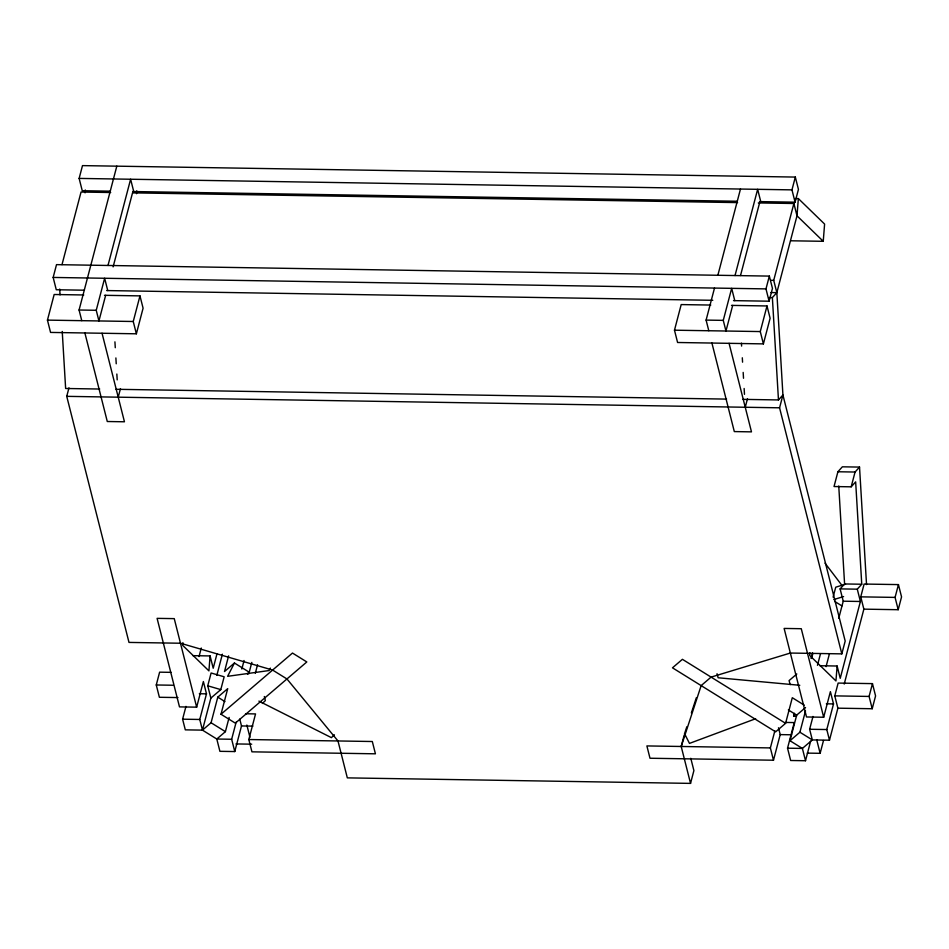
<?xml version="1.0" encoding="UTF-8"?>
<svg xmlns="http://www.w3.org/2000/svg" width="949" height="949" viewBox="0 0 949 949"><rect width="100%" height="100%" fill="white"/><g stroke="black" fill="none" stroke-linecap="round" stroke-linejoin="round"><path stroke-width="1.42" d="M85.066 192.849L85.291 189.978M136.549 193.679L136.775 190.808M182.884 642.651L182.671 645.367L208.922 670.872L210.097 655.937L192.932 655.664M795.381 198.519L798.346 198.566L796.994 215.803L776.84 292.648L782.925 394.998L845.191 641.061L841.822 653.873L790.351 653.042L711.086 677.111L701.157 685.617L681.204 746.483L690.54 783.388L347.322 777.872L337.986 740.967L286.954 678.962L272.612 670.065L180.476 643.232L128.993 642.414L66.738 396.35L68.98 387.809M790.647 240.785L823.246 241.307L824.598 224.071L798.346 198.566M809.912 652.722L809.699 655.439L835.95 680.943L837.125 666.02L819.96 665.735M84.425 290.204L56.264 289.742L53.156 277.44L56.513 264.641L769.342 276.1L772.462 288.401L769.093 301.201L733.53 300.631M110.404 191.176L82.243 190.713L79.135 178.412L82.492 165.612L795.321 177.072L798.441 189.373L795.072 202.173L759.508 201.603M104.473 295.305L139.977 295.886L143.085 308.188L136.371 333.799L50.558 332.423L47.45 320.121L54.164 294.498L83.761 294.973M62.005 264.617L81.045 192.042L110.689 192.517M81.768 320.667L79.075 310.015L116.81 166.158M105.647 295.329L98.933 320.94L96.24 310.287L104.639 278.271L107.747 290.572M107.996 265.459L130.618 179.242L133.726 191.544M113.121 266.871L132.528 192.872M136.371 333.799L133.251 321.497L139.977 295.886M118.222 397.18L120.464 388.639M177.973 697.574L159.385 697.278L156.265 684.976L159.622 672.165L171.069 672.355M229.136 717.42L225.399 731.655L216.799 739.022L219.907 751.323L234.771 751.561L231.663 739.259L216.799 739.022L202.457 730.125L185.304 729.852L182.599 719.188L185.968 706.388M199.029 656.578L201.271 648.037M196.657 707.159L174.248 618.629L157.095 618.357L179.491 706.886L196.657 707.159L203.371 681.548L206.491 693.849L199.764 719.472L202.457 730.125L211.069 722.758L217.784 697.147L227.713 688.642L220.998 714.253L235.328 723.15L306.812 661.951L292.482 653.054L220.998 714.253M210.856 698.108L207.748 685.807L211.105 672.995L224.154 676.791L220.797 689.603L210.856 698.108L202.457 730.125M216.941 654.003L213.205 668.238L210.097 655.937M216.823 675.403L222.374 654.205M228.614 655.878L224.51 671.524L234.439 663.019L248.768 671.916L247.535 674.336M241.829 669.033L244.071 660.504M231.663 739.259L236.135 722.177M248.828 673.802L251.817 662.414M234.771 751.561L241.497 725.949L239.765 719.105M255.305 673.292L257.547 664.751M248.816 739.532L372.316 741.513L375.424 753.814L251.936 751.833L248.816 739.532L255.542 713.921L245.53 713.755M731.501 305.388L767.006 305.958L770.114 318.259L763.399 343.882L677.586 342.494L674.478 330.193L681.192 304.582L710.789 305.056M708.796 330.75L706.103 320.098L714.502 288.069M717.859 275.269L740.481 189.041M732.675 305.412L725.961 331.023L723.268 320.371L731.667 288.354L734.775 300.655M735.024 275.542L757.646 189.326L760.754 201.627M740.517 275.518L759.556 202.944M769.093 301.201L765.985 288.899L769.342 276.1M795.072 202.173L791.964 189.871L795.321 177.072M763.399 343.882L760.279 331.569L767.006 305.958M742.901 399.363L778.465 399.944L772.367 297.583L776.84 292.648L773.72 280.346L793.886 203.501L758.31 202.932M745.25 407.251L747.492 398.71M681.204 746.483L684.193 735.095M841.822 653.873L779.568 407.809L782.925 394.998L778.465 399.944M690.54 783.388L693.897 770.588L690.789 758.287M866.532 584.596L859.533 467.086L842.368 466.813L837.908 471.76L834.029 486.54L851.182 486.825L855.654 481.878L861.751 584.228L857.279 589.175L840.114 588.89L843.234 601.203L838.75 618.274M770.374 747.919L646.886 745.926L649.994 758.239L773.482 760.22L770.374 747.919L774.859 730.837M773.482 760.22L780.208 734.609L778.477 727.764M785.582 723.328L682.414 659.318L672.485 667.823L775.641 731.833L785.582 723.328L792.296 697.717L804.242 705.131M851.182 486.825L855.061 472.033L859.533 467.086M796.496 716.187L793.637 716.139L794.384 713.292M810.624 741.24L805.511 760.73L790.647 760.493L787.54 748.192L794.254 722.58L785.677 722.438M811.051 658.535L812.546 652.853M805.511 760.73L802.391 748.429L789.983 740.73L796.697 715.107L805.535 707.551M811.632 658.191L812.759 653.92M833.115 597.135L835.737 587.182L845.547 584.193M789.983 740.73L799.912 732.225L805.511 710.872M817.457 665.344L820.446 653.956M787.54 748.192L802.391 748.429L812.332 739.923L809.627 729.271L812.996 716.459M826.057 666.661L829.414 653.849M823.685 717.242L801.276 628.712L784.123 628.428L806.52 716.97L823.685 717.242L830.399 691.631L833.519 703.933L826.793 729.544L829.485 740.196L812.332 739.923L799.912 732.225M834.776 695.878L838.133 683.078L872.463 683.624L875.571 695.925L872.214 708.737L837.884 708.179L834.776 695.878L869.094 696.436L872.214 708.737M860.755 596.85L864.112 584.05L898.442 584.596L901.55 596.897L898.193 609.709L863.863 609.151L860.755 596.85L895.073 597.407L898.193 609.709M807.267 753.115L820.138 753.316L823.495 740.517M857.279 589.175L860.399 601.476L840.233 678.321L837.125 666.02M829.485 740.196L837.884 708.179M844.219 684.063L863.863 609.151M869.094 696.436L872.463 683.624M895.073 597.407L898.442 584.596M685.261 736.412L684.561 733.672L686.827 726.756M691.37 712.924L696.352 697.705M793.637 716.139L794.443 713.672M234.439 663.019L227.618 676.317L269.148 670.54L270.394 668.132M840.114 588.89L844.586 583.955L838.75 485.995M262.387 703.446L265.376 700.611L264.332 696.507M334.38 734.799L331.403 737.646L258.899 701.109M796.816 673.992L789.082 680.599L790.197 684.644M755.641 718.737L689.472 743.399L684.561 733.672M833.78 599.554L843.59 596.577M79.135 178.412L791.964 189.871M132.635 191.532L737.278 201.247M132.919 192.872L737.563 202.6M770.754 280.299L773.72 280.346M53.156 277.44L765.985 288.899M770.908 292.553L776.84 292.648M769.402 297.535L772.367 297.583M106.656 290.56L712.782 300.299M79.075 310.015L96.24 310.287M706.103 320.098L723.268 320.371M47.45 320.121L133.251 321.497M674.478 330.193L760.279 331.569M99.716 389.031L65.635 388.485L62.231 331.462M116.015 389.292L726.59 399.102M66.738 396.35L779.568 407.809M837.908 471.76L855.061 472.033M844.586 583.955L861.751 584.228M843.234 601.203L860.399 601.476M156.265 684.976L173.43 685.249M199.337 693.743L206.491 693.849M826.365 703.814L833.519 703.933M182.599 719.188L199.764 719.472M809.627 729.271L826.793 729.544M241.497 725.949L252.932 726.127M780.208 734.609L791.644 734.787M235.969 743.933L251.699 744.182M799.793 685.285L718.132 677.764L717.029 673.719M207.748 685.807L220.797 689.603M834.764 601.464L841.929 605.913M788.334 709.923L796.697 715.107M217.784 697.147L224.949 701.596M211.069 722.758L225.399 731.655M823.246 241.307L796.994 215.803L793.886 203.501M825.037 563.184L842.024 585.497M729.069 343.324L751.478 431.866L734.312 431.581L711.916 343.052M816.674 739.651L820.138 753.316M246.859 725.048L249.967 737.349M102.041 333.241L124.449 421.783L107.284 421.51L84.888 332.969M741.43 343.158L741.608 346.088M742.308 357.785L742.569 362.174M743.174 372.411L743.518 378.26M744.135 388.485L744.479 394.333M114.924 341.854L115.28 347.702M115.885 357.939L116.229 363.787M116.846 374.025L117.19 379.873M59.716 289.054L60.06 294.902"/></g></svg>
